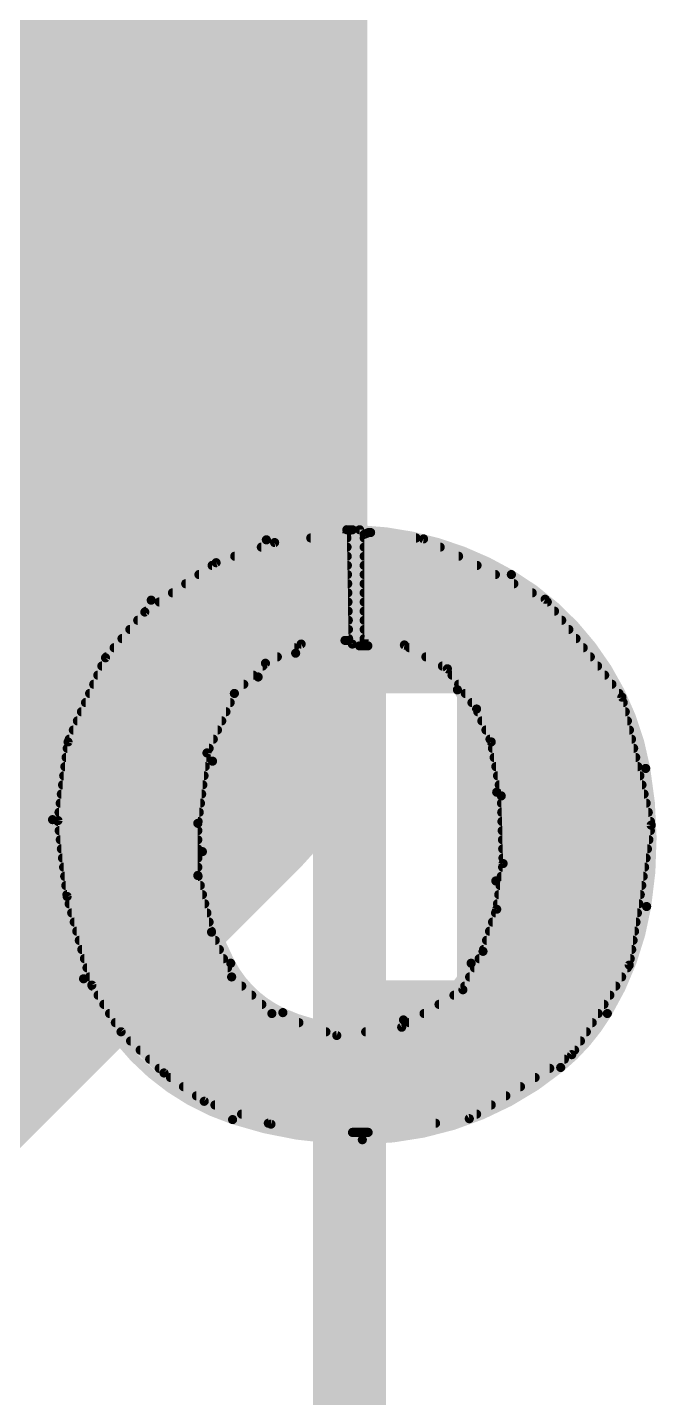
# Model space of a CAD drawing. Extents: x -9 to 98, y -32 to 31.
# Drawn here: x 6.768 to 8.516, y 3.632 to 7.438 of the extents above; entities that cross this region are included whole.
import ezdxf

# ---------------------------------------------------------------- set-up
doc = ezdxf.new("R2010")
doc.units = 0
for name, color, linetype in [('1', 12, 'CONTINUOUS'), ('21', 41, 'CONTINUOUS'), ('22', 40, 'CONTINUOUS'), ('51', 53, 'CONTINUOUS')]:
    doc.layers.add(name, color=color, linetype=linetype)

msp = doc.modelspace()

# ---------------------------------------------------------------- linework, layer by layer
at = {"layer": '1', "const_width": 1.27}
for points in [[(7.078, 10.668), (7.078, 5.554)], [(6.0908, 4.5668), (7.078, 5.554)]]:
    msp.add_lwpolyline(points, dxfattribs=at)
at = {"layer": '1', "const_width": 0.635}
for points in [[(7.3025, 5.3295, 1), (6.8535, 5.7785)], [(6.7605, 5.554, 1), (7.3955, 5.554)]]:
    msp.add_lwpolyline(points, format="xyb", dxfattribs=at)
at = {"layer": '21', "const_width": 0.2032}
for points in [[(6.0071, 6.9855), (6.7189, 6.9855)], [(0.663, 5.94), (7.663, 5.94)], [(7.663, 5.94), (7.663, -0.26)]]:
    msp.add_lwpolyline(points, dxfattribs=at)
at = {"layer": '21', "const_width": 0.1016}
for points in [[(6.7189, 6.9347, 1), (6.7189, 7.0363)], [(7.7138, 5.94, 1), (7.6122, 5.94)], [(7.663, 5.8892, 1), (7.663, 5.9908)]]:
    msp.add_lwpolyline(points, format="xyb", dxfattribs=at)
at = {"layer": '22'}
for points, const_width in [([(7.6556, 6.0427, 0.0624), (7.432, 6.0147)], 0.0254), ([(7.6556, 6.0491, 1), (7.6556, 6.0363)], 0.0127), ([(7.6556, 6.0364, 1), (7.6556, 6.049)], 0.0127), ([(7.6772, 6.0427, 1), (7.6645, 6.0427)], 0.0127), ([(7.6708, 6.0363, 1), (7.6708, 6.0491)], 0.0127), ([(8.1128, 5.9182, 0.1246), (7.6911, 6.0427)], 0.0254), ([(7.6913, 6.049, 1), (7.6909, 6.0364)], 0.0127), ([(7.6975, 6.0427, 1), (7.6848, 6.0427)], 0.0127), ([(7.432, 6.0147, 0.1172), (7.112, 5.8471)], 0.0254), ([(7.4304, 6.0209, 1), (7.4336, 6.0085)], 0.0127), ([(7.4336, 6.0085, 1), (7.4304, 6.0209)], 0.0127), ([(7.4541, 6.0134, 1), (7.4557, 6.0008)], 0.0127), ([(7.457, 6.0011, 1), (7.4528, 6.0131)], 0.0127), ([(7.5553, 6.0262, 1), (7.5553, 6.0134)], 0.0127), ([(7.6619, 6.0326, 1), (7.6493, 6.0324)], 0.0127), ([(7.6564, 6.0262, 1), (7.6548, 6.0388)], 0.0127), ([(7.6558, 6.0134, 1), (7.6558, 6.0262)], 0.0127), ([(7.7102, 6.03, 1), (7.6974, 6.03)], 0.0127), ([(7.7038, 6.0262, 1), (7.7038, 6.0134)], 0.0127), ([(7.7015, 6.0359, 1), (7.7061, 6.0241)], 0.0127), ([(7.7165, 6.0414, 1), (7.7165, 6.0286)], 0.0127), ([(7.7188, 6.0291, 1), (7.7142, 6.0409)], 0.0127), ([(7.7224, 6.0413, 1), (7.7208, 6.0287)], 0.0127), ([(7.7216, 6.0286, 1), (7.7216, 6.0414)], 0.0127), ([(7.8481, 6.0134, 1), (7.8481, 6.0262)], 0.0127), ([(7.8717, 6.023, 1), (7.8661, 6.0116)], 0.0127), ([(7.8681, 6.011, 1), (7.8697, 6.0236)], 0.0127), ([(7.3441, 5.9754, 1), (7.3441, 5.9627)], 0.0127), ([(7.418, 6.0008, 1), (7.418, 5.9881)], 0.0127), ([(7.6562, 5.9881, 1), (7.6562, 6.0008)], 0.0127), ([(7.6567, 5.9627, 1), (7.6567, 5.9754)], 0.0127), ([(7.7038, 6.0008, 1), (7.7038, 5.9881)], 0.0127), ([(7.7038, 5.9754, 1), (7.7038, 5.9627)], 0.0127), ([(7.915, 5.9881, 1), (7.915, 6.0008)], 0.0127), ([(7.9662, 5.9627, 1), (7.9662, 5.9754)], 0.0127), ([(7.2813, 5.95, 1), (7.2813, 5.9372)], 0.0127), ([(7.2902, 5.9572, 1), (7.2944, 5.9452)], 0.0127), ([(7.2959, 5.946, 1), (7.2887, 5.9564)], 0.0127), ([(7.6571, 5.9372, 1), (7.6571, 5.95)], 0.0127), ([(7.7038, 5.95, 1), (7.7038, 5.9372)], 0.0127), ([(8.0174, 5.9372, 1), (8.0174, 5.95)], 0.0127), ([(7.2079, 5.8992, 1), (7.2079, 5.8864)], 0.0127), ([(7.2446, 5.9246, 1), (7.2446, 5.9119)], 0.0127), ([(7.6575, 5.9119, 1), (7.6575, 5.9246)], 0.0127), ([(7.658, 5.8864, 1), (7.658, 5.8992)], 0.0127), ([(7.7038, 5.8992, 1), (7.7038, 5.8864)], 0.0127), ([(7.7038, 5.9246, 1), (7.7038, 5.9119)], 0.0127), ([(8.0685, 5.9119, 1), (8.0685, 5.9246)], 0.0127), ([(8.4861, 5.3797, 0.2183), (8.1128, 5.9182)], 0.0254), ([(8.116, 5.9237, 1), (8.1096, 5.9127)], 0.0127), ([(8.1096, 5.9127, 1), (8.116, 5.9237)], 0.0127), ([(8.1197, 5.8864, 1), (8.1197, 5.8992)], 0.0127), ([(7.1712, 5.8738, 1), (7.1712, 5.861)], 0.0127), ([(7.6584, 5.861, 1), (7.6584, 5.8738)], 0.0127), ([(7.7038, 5.8738, 1), (7.7038, 5.861)], 0.0127), ([(8.1708, 5.861, 1), (8.1708, 5.8738)], 0.0127), ([(8.2117, 5.8535, 1), (8.2017, 5.8457)], 0.0127), ([(8.2039, 5.8439, 1), (8.2095, 5.8553)], 0.0127), ([(7.112, 5.8471, 0.2195), (6.8377, 5.2375)], 0.0254), ([(7.0906, 5.8193, 1), (7.0978, 5.8089)], 0.0127), ([(7.099, 5.81, 1), (7.0894, 5.8182)], 0.0127), ([(7.0978, 5.823, 1), (7.0978, 5.8102)], 0.0127), ([(7.1078, 5.8519, 1), (7.1162, 5.8423)], 0.0127), ([(7.1162, 5.8423, 1), (7.1078, 5.8519)], 0.0127), ([(7.1345, 5.8484, 1), (7.1345, 5.8357)], 0.0127), ([(7.6588, 5.8357, 1), (7.6588, 5.8484)], 0.0127), ([(7.6592, 5.8102, 1), (7.6592, 5.823)], 0.0127), ([(7.7038, 5.823, 1), (7.7038, 5.8102)], 0.0127), ([(7.7038, 5.8484, 1), (7.7038, 5.8357)], 0.0127), ([(8.2127, 5.8357, 1), (8.2127, 5.8484)], 0.0127), ([(8.2326, 5.8102, 1), (8.2326, 5.823)], 0.0127), ([(7.0745, 5.7976, 1), (7.0745, 5.7848)], 0.0127), ([(7.6597, 5.7848, 1), (7.6597, 5.7976)], 0.0127), ([(7.7038, 5.7976, 1), (7.7038, 5.7848)], 0.0127), ([(8.2526, 5.7848, 1), (8.2526, 5.7976)], 0.0127), ([(7.0308, 5.7468, 1), (7.0308, 5.734)], 0.0127), ([(7.0527, 5.7722, 1), (7.0527, 5.7595)], 0.0127), ([(7.6505, 5.7417, 1), (7.6505, 5.729)], 0.0127), ([(7.651, 5.729, 1), (7.65, 5.7416)], 0.0127), ([(7.6601, 5.7595, 1), (7.6601, 5.7722)], 0.0127), ([(7.6605, 5.734, 1), (7.6605, 5.7468)], 0.0127), ([(7.6606, 5.729, 1), (7.6606, 5.7417)], 0.0127), ([(7.7038, 5.7468, 1), (7.7038, 5.734)], 0.0127), ([(7.7038, 5.7722, 1), (7.7038, 5.7595)], 0.0127), ([(7.7047, 5.7442, 1), (7.7029, 5.7316)], 0.0127), ([(8.2725, 5.7595, 1), (8.2725, 5.7722)], 0.0127), ([(8.2924, 5.734, 1), (8.2924, 5.7468)], 0.0127), ([(7.009, 5.7214, 1), (7.009, 5.7086)], 0.0127), ([(7.5133, 5.6998, 0.1209), (7.4092, 5.6337)], 0.0254), ([(7.6708, 5.7252, 0.0828), (7.5133, 5.6998)], 0.0254), ([(7.5113, 5.7058, 1), (7.5153, 5.6938)], 0.0127), ([(7.5097, 5.7086, 1), (7.5097, 5.7214)], 0.0127), ([(7.5153, 5.6938, 1), (7.5113, 5.7058)], 0.0127), ([(7.5281, 5.7315, 1), (7.5291, 5.7189)], 0.0127), ([(7.5316, 5.7196, 1), (7.5256, 5.7308)], 0.0127), ([(7.6543, 5.7352, 1), (7.6669, 5.7354)], 0.0127), ([(7.6645, 5.7252, 1), (7.6772, 5.7252)], 0.0127), ([(7.6708, 5.7189, 1), (7.6708, 5.7315)], 0.0127), ([(7.6911, 5.7265, 1), (7.6911, 5.7138)], 0.0127), ([(7.6848, 5.7201, 1), (7.6975, 5.7201)], 0.0127), ([(7.6974, 5.7379, 1), (7.7102, 5.7379)], 0.0127), ([(7.9629, 5.5982, 0.2316), (7.714, 5.7201)], 0.0254), ([(7.714, 5.7264, 1), (7.714, 5.7138)], 0.0127), ([(7.714, 5.7138, 1), (7.714, 5.7265)], 0.0127), ([(7.8187, 5.7282, 1), (7.8125, 5.717)], 0.0127), ([(7.8147, 5.7163, 1), (7.8165, 5.7289)], 0.0127), ([(7.8293, 5.7214, 1), (7.8293, 5.7086)], 0.0127), ([(8.3124, 5.7086, 1), (8.3124, 5.7214)], 0.0127), ([(6.9748, 5.6706, 1), (6.9748, 5.6578)], 0.0127), ([(6.9802, 5.6912, 1), (6.9898, 5.683)], 0.0127), ([(6.9908, 5.6845, 1), (6.9792, 5.6897)], 0.0127), ([(6.9872, 5.696, 1), (6.9872, 5.6833)], 0.0127), ([(7.4217, 5.6578, 1), (7.4217, 5.6706)], 0.0127), ([(7.4265, 5.6774, 1), (7.4325, 5.6662)], 0.0127), ([(7.4339, 5.6672, 1), (7.4251, 5.6764)], 0.0127), ([(7.4625, 5.6833, 1), (7.4625, 5.696)], 0.0127), ([(7.8753, 5.696, 1), (7.8753, 5.6833)], 0.0127), ([(7.9213, 5.6706, 1), (7.9213, 5.6578)], 0.0127), ([(8.3323, 5.6833, 1), (8.3323, 5.696)], 0.0127), ([(8.3523, 5.6578, 1), (8.3523, 5.6706)], 0.0127), ([(6.9635, 5.6452, 1), (6.9635, 5.6325)], 0.0127), ([(7.4092, 5.6337, 0.1342), (7.2822, 5.4)], 0.0254), ([(7.3955, 5.6325, 1), (7.3955, 5.6452)], 0.0127), ([(7.4046, 5.6381, 1), (7.4138, 5.6293)], 0.0127), ([(7.4138, 5.6293, 1), (7.4046, 5.6381)], 0.0127), ([(7.9401, 5.6603, 1), (7.9299, 5.6529)], 0.0127), ([(7.9319, 5.651, 1), (7.9381, 5.6622)], 0.0127), ([(7.9479, 5.6452, 1), (7.9479, 5.6325)], 0.0127), ([(8.3722, 5.6325, 1), (8.3722, 5.6452)], 0.0127), ([(6.9409, 5.5944, 1), (6.9409, 5.5816)], 0.0127), ([(6.9522, 5.6198, 1), (6.9522, 5.6071)], 0.0127), ([(7.3387, 5.5926, 1), (7.3475, 5.5834)], 0.0127), ([(7.3489, 5.5853, 1), (7.3373, 5.5907)], 0.0127), ([(7.3431, 5.5816, 1), (7.3431, 5.5944)], 0.0127), ([(7.3693, 5.6071, 1), (7.3693, 5.6198)], 0.0127), ([(8.0721, 5.3137, 0.1478), (7.9629, 5.5982)], 0.0254), ([(7.9679, 5.6021, 1), (7.9579, 5.5943)], 0.0127), ([(7.9579, 5.5943, 1), (7.9679, 5.6021)], 0.0127), ([(7.9664, 5.6198, 1), (7.9664, 5.6071)], 0.0127), ([(7.9848, 5.5944, 1), (7.9848, 5.5816)], 0.0127), ([(8.3922, 5.6071, 1), (8.3922, 5.6198)], 0.0127), ([(8.4121, 5.5816, 1), (8.4121, 5.5944)], 0.0127), ([(6.9295, 5.569, 1), (6.9295, 5.5563)], 0.0127), ([(7.3314, 5.5563, 1), (7.3314, 5.569)], 0.0127), ([(8.0033, 5.569, 1), (8.0033, 5.5563)], 0.0127), ([(8.022, 5.5474, 1), (8.0104, 5.5422)], 0.0127), ([(8.4263, 5.5792, 1), (8.4139, 5.5764)], 0.0127), ([(8.4151, 5.5739, 1), (8.4251, 5.5817)], 0.0127), ([(8.4236, 5.5563, 1), (8.4236, 5.569)], 0.0127), ([(6.9069, 5.5182, 1), (6.9069, 5.5054)], 0.0127), ([(6.9182, 5.5436, 1), (6.9182, 5.5309)], 0.0127), ([(7.3079, 5.5054, 1), (7.3079, 5.5182)], 0.0127), ([(7.3197, 5.5309, 1), (7.3197, 5.5436)], 0.0127), ([(8.0111, 5.5411, 1), (8.0213, 5.5485)], 0.0127), ([(8.0196, 5.5436, 1), (8.0196, 5.5309)], 0.0127), ([(8.0309, 5.5182, 1), (8.0309, 5.5054)], 0.0127), ([(8.4294, 5.5309, 1), (8.4294, 5.5436)], 0.0127), ([(8.4352, 5.5054, 1), (8.4352, 5.5182)], 0.0127), ([(6.8956, 5.4928, 1), (6.8956, 5.4801)], 0.0127), ([(7.2962, 5.4801, 1), (7.2962, 5.4928)], 0.0127), ([(8.0422, 5.4928, 1), (8.0422, 5.4801)], 0.0127), ([(8.441, 5.4801, 1), (8.441, 5.4928)], 0.0127), ([(6.8786, 5.442, 1), (6.8786, 5.4292)], 0.0127), ([(6.8872, 5.4526, 1), (6.8746, 5.4542)], 0.0127), ([(6.8751, 5.456, 1), (6.8867, 5.4508)], 0.0127), ([(6.8843, 5.4674, 1), (6.8843, 5.4546)], 0.0127), ([(7.2728, 5.4292, 1), (7.2728, 5.442)], 0.0127), ([(7.2845, 5.4546, 1), (7.2845, 5.4674)], 0.0127), ([(8.0535, 5.4674, 1), (8.0535, 5.4546)], 0.0127), ([(8.0631, 5.4546, 1), (8.0507, 5.4522)], 0.0127), ([(8.0511, 5.4508, 1), (8.0627, 5.456)], 0.0127), ([(8.0602, 5.442, 1), (8.0602, 5.4292)], 0.0127), ([(8.4468, 5.4546, 1), (8.4468, 5.4674)], 0.0127), ([(8.4526, 5.4292, 1), (8.4526, 5.442)], 0.0127), ([(6.8754, 5.4166, 1), (6.8754, 5.4039)], 0.0127), ([(7.2822, 5.4, 0.0602), (7.2542, 5.1486)], 0.0254), ([(7.2732, 5.4221, 1), (7.2606, 5.4237)], 0.0127), ([(7.2611, 5.4256, 1), (7.2727, 5.4202)], 0.0127), ([(7.2652, 5.4039, 1), (7.2652, 5.4166)], 0.0127), ([(7.276, 5.4015, 1), (7.2884, 5.3985)], 0.0127), ([(7.2884, 5.3985, 1), (7.276, 5.4015)], 0.0127), ([(8.0649, 5.4166, 1), (8.0649, 5.4039)], 0.0127), ([(8.4584, 5.4039, 1), (8.4584, 5.4166)], 0.0127), ([(6.8689, 5.3658, 1), (6.8689, 5.353)], 0.0127), ([(6.8721, 5.3912, 1), (6.8721, 5.3784)], 0.0127), ([(7.2587, 5.353, 1), (7.2587, 5.3658)], 0.0127), ([(7.262, 5.3784, 1), (7.262, 5.3912)], 0.0127), ([(8.0697, 5.3912, 1), (8.0697, 5.3784)], 0.0127), ([(8.0744, 5.3658, 1), (8.0744, 5.353)], 0.0127), ([(8.4642, 5.3784, 1), (8.4642, 5.3912)], 0.0127), ([(8.47, 5.353, 1), (8.47, 5.3658)], 0.0127), ([(8.4887, 4.9962, 0.0851), (8.4861, 5.3797)], 0.0254), ([(8.4924, 5.3808, 1), (8.4798, 5.3786)], 0.0127), ([(8.4798, 5.3786, 1), (8.4924, 5.3808)], 0.0127), ([(6.8656, 5.3404, 1), (6.8656, 5.3277)], 0.0127), ([(7.2554, 5.3277, 1), (7.2554, 5.3404)], 0.0127), ([(8.0791, 5.3404, 1), (8.0791, 5.3277)], 0.0127), ([(8.4758, 5.3277, 1), (8.4758, 5.3404)], 0.0127), ([(6.8591, 5.2896, 1), (6.8591, 5.2768)], 0.0127), ([(6.8623, 5.315, 1), (6.8623, 5.3022)], 0.0127), ([(7.2488, 5.2768, 1), (7.2488, 5.2896)], 0.0127), ([(7.2521, 5.3022, 1), (7.2521, 5.315)], 0.0127), ([(8.0696, 5.0673, 0.0416), (8.0721, 5.3137)], 0.0254), ([(8.0784, 5.3142, 1), (8.0658, 5.3132)], 0.0127), ([(8.0658, 5.3132, 1), (8.0784, 5.3142)], 0.0127), ([(8.0838, 5.315, 1), (8.0838, 5.3022)], 0.0127), ([(8.0911, 5.3037, 1), (8.0785, 5.3033)], 0.0127), ([(8.0786, 5.3023, 1), (8.091, 5.3047)], 0.0127), ([(8.0854, 5.2896, 1), (8.0854, 5.2768)], 0.0127), ([(8.4816, 5.3022, 1), (8.4816, 5.315)], 0.0127), ([(8.4875, 5.2768, 1), (8.4875, 5.2896)], 0.0127), ([(6.8558, 5.2642, 1), (6.8558, 5.2515)], 0.0127), ([(7.2455, 5.2515, 1), (7.2455, 5.2642)], 0.0127), ([(8.086, 5.2642, 1), (8.086, 5.2515)], 0.0127), ([(8.4933, 5.2515, 1), (8.4933, 5.2642)], 0.0127), ([(6.8377, 5.2375, 0.092), (6.924, 4.7955)], 0.0254), ([(6.844, 5.2376, 1), (6.8314, 5.2374)], 0.0127), ([(6.8314, 5.2374, 1), (6.844, 5.2376)], 0.0127), ([(6.8592, 5.2357, 1), (6.8466, 5.2341)], 0.0127), ([(6.8466, 5.2357, 1), (6.8592, 5.2341)], 0.0127), ([(6.8532, 5.2388, 1), (6.8532, 5.226)], 0.0127), ([(6.8563, 5.2134, 1), (6.8563, 5.2006)], 0.0127), ([(7.2479, 5.2273, 1), (7.2351, 5.2273)], 0.0127), ([(7.2352, 5.2281, 1), (7.2478, 5.2265)], 0.0127), ([(7.2415, 5.2006, 1), (7.2415, 5.2134)], 0.0127), ([(7.2422, 5.226, 1), (7.2422, 5.2388)], 0.0127), ([(8.0867, 5.2388, 1), (8.0867, 5.226)], 0.0127), ([(8.0874, 5.2134, 1), (8.0874, 5.2006)], 0.0127), ([(8.5077, 5.2212, 1), (8.4951, 5.2232)], 0.0127), ([(8.4952, 5.2208, 1), (8.5076, 5.2236)], 0.0127), ([(8.499, 5.2006, 1), (8.499, 5.2134)], 0.0127), ([(8.4991, 5.226, 1), (8.4991, 5.2388)], 0.0127), ([(6.8593, 5.188, 1), (6.8593, 5.1753)], 0.0127), ([(7.2415, 5.1753, 1), (7.2415, 5.188)], 0.0127), ([(8.0881, 5.188, 1), (8.0881, 5.1753)], 0.0127), ([(8.495, 5.1753, 1), (8.495, 5.188)], 0.0127), ([(6.8624, 5.1626, 1), (6.8624, 5.1498)], 0.0127), ([(6.8654, 5.1372, 1), (6.8654, 5.1244)], 0.0127), ([(7.2415, 5.1498, 1), (7.2415, 5.1626)], 0.0127), ([(7.2415, 5.1244, 1), (7.2415, 5.1372)], 0.0127), ([(7.2542, 5.1486, 0.1204), (7.333, 4.8387)], 0.0254), ([(7.2605, 5.1487, 1), (7.2479, 5.1485)], 0.0127), ([(7.2479, 5.1485, 1), (7.2605, 5.1487)], 0.0127), ([(8.0888, 5.1626, 1), (8.0888, 5.1498)], 0.0127), ([(8.0895, 5.1372, 1), (8.0895, 5.1244)], 0.0127), ([(8.487, 5.1244, 1), (8.487, 5.1372)], 0.0127), ([(8.491, 5.1498, 1), (8.491, 5.1626)], 0.0127), ([(6.8685, 5.1118, 1), (6.8685, 5.0991)], 0.0127), ([(7.2415, 5.0991, 1), (7.2415, 5.1118)], 0.0127), ([(8.0885, 5.1118, 1), (8.0885, 5.0991)], 0.0127), ([(8.0962, 5.1147, 1), (8.0836, 5.1165)], 0.0127), ([(8.0836, 5.1154, 1), (8.0962, 5.1158)], 0.0127), ([(8.4831, 5.0991, 1), (8.4831, 5.1118)], 0.0127), ([(6.8716, 5.0864, 1), (6.8716, 5.0736)], 0.0127), ([(6.8746, 5.061, 1), (6.8746, 5.0483)], 0.0127), ([(7.2477, 5.084, 1), (7.2353, 5.081)], 0.0127), ([(7.2351, 5.0825, 1), (7.2479, 5.0825)], 0.0127), ([(7.2421, 5.0736, 1), (7.2421, 5.0864)], 0.0127), ([(7.2483, 5.0483, 1), (7.2483, 5.061)], 0.0127), ([(8.001, 4.8387, 0.0995), (8.0696, 5.0673)], 0.0254), ([(8.0633, 5.0679, 1), (8.0759, 5.0667)], 0.0127), ([(8.0759, 5.0667, 1), (8.0633, 5.0679)], 0.0127), ([(8.0814, 5.061, 1), (8.0814, 5.0483)], 0.0127), ([(8.0849, 5.0864, 1), (8.0849, 5.0736)], 0.0127), ([(8.4751, 5.0483, 1), (8.4751, 5.061)], 0.0127), ([(8.4791, 5.0736, 1), (8.4791, 5.0864)], 0.0127), ([(6.8777, 5.0356, 1), (6.8777, 5.0229)], 0.0127), ([(6.8844, 5.0258, 1), (6.8722, 5.0224)], 0.0127), ([(6.872, 5.0233, 1), (6.8846, 5.0249)], 0.0127), ([(7.2544, 5.0229, 1), (7.2544, 5.0356)], 0.0127), ([(8.0778, 5.0356, 1), (8.0778, 5.0229)], 0.0127), ([(8.4711, 5.0229, 1), (8.4711, 5.0356)], 0.0127), ([(6.884, 5.0102, 1), (6.884, 4.9974)], 0.0127), ([(6.891, 4.9848, 1), (6.891, 4.9721)], 0.0127), ([(7.2606, 4.9974, 1), (7.2606, 5.0102)], 0.0127), ([(7.2667, 4.9721, 1), (7.2667, 4.9848)], 0.0127), ([(8.0688, 4.9848, 1), (8.0688, 4.9721)], 0.0127), ([(8.0658, 4.9895, 1), (8.0784, 4.9877)], 0.0127), ([(8.0781, 4.9866, 1), (8.0661, 4.9906)], 0.0127), ([(8.0742, 5.0102, 1), (8.0742, 4.9974)], 0.0127), ([(8.3795, 4.699, 0.0949), (8.4887, 4.9962)], 0.0254), ([(8.4631, 4.9721, 1), (8.4631, 4.9848)], 0.0127), ([(8.4671, 4.9974, 1), (8.4671, 5.0102)], 0.0127), ([(8.4824, 4.9972, 1), (8.495, 4.9952)], 0.0127), ([(8.495, 4.9952, 1), (8.4824, 4.9972)], 0.0127), ([(6.8981, 4.9594, 1), (6.8981, 4.9466)], 0.0127), ([(7.2728, 4.9466, 1), (7.2728, 4.9594)], 0.0127), ([(8.0605, 4.9594, 1), (8.0605, 4.9466)], 0.0127), ([(8.4591, 4.9466, 1), (8.4591, 4.9594)], 0.0127), ([(6.9052, 4.934, 1), (6.9052, 4.9212)], 0.0127), ([(6.9122, 4.9086, 1), (6.9122, 4.8959)], 0.0127), ([(7.2854, 4.9277, 1), (7.2738, 4.9225)], 0.0127), ([(7.2734, 4.9236, 1), (7.2858, 4.9266)], 0.0127), ([(7.279, 4.9212, 1), (7.279, 4.934)], 0.0127), ([(7.2899, 4.8959, 1), (7.2899, 4.9086)], 0.0127), ([(8.0439, 4.9086, 1), (8.0439, 4.8959)], 0.0127), ([(8.0522, 4.934, 1), (8.0522, 4.9212)], 0.0127), ([(8.4512, 4.8959, 1), (8.4512, 4.9086)], 0.0127), ([(8.4552, 4.9212, 1), (8.4552, 4.934)], 0.0127), ([(6.9193, 4.8832, 1), (6.9193, 4.8704)], 0.0127), ([(7.3013, 4.8704, 1), (7.3013, 4.8832)], 0.0127), ([(8.028, 4.8737, 1), (8.04, 4.8697)], 0.0127), ([(8.0396, 4.8688, 1), (8.0284, 4.8746)], 0.0127), ([(8.0357, 4.8832, 1), (8.0357, 4.8704)], 0.0127), ([(8.4472, 4.8704, 1), (8.4472, 4.8832)], 0.0127), ([(6.9264, 4.8578, 1), (6.9264, 4.845)], 0.0127), ([(6.9335, 4.8324, 1), (6.9335, 4.8197)], 0.0127), ([(7.3127, 4.845, 1), (7.3127, 4.8578)], 0.0127), ([(7.3241, 4.8197, 1), (7.3241, 4.8324)], 0.0127), ([(7.333, 4.8387, 0.1633), (7.4778, 4.7015)], 0.0254), ([(7.3386, 4.8417, 1), (7.3274, 4.8357)], 0.0127), ([(7.3274, 4.8357, 1), (7.3386, 4.8417)], 0.0127), ([(7.813, 4.6812, 0.1942), (8.001, 4.8387)], 0.0254), ([(7.9954, 4.8417, 1), (8.0066, 4.8357)], 0.0127), ([(8.0066, 4.8357, 1), (7.9954, 4.8417)], 0.0127), ([(8.0101, 4.8324, 1), (8.0101, 4.8197)], 0.0127), ([(8.0234, 4.8578, 1), (8.0234, 4.845)], 0.0127), ([(8.4341, 4.8346, 1), (8.4467, 4.8326)], 0.0127), ([(8.4457, 4.8302, 1), (8.4351, 4.837)], 0.0127), ([(8.4355, 4.8197, 1), (8.4355, 4.8324)], 0.0127), ([(8.4432, 4.845, 1), (8.4432, 4.8578)], 0.0127), ([(6.924, 4.7955, 0.2224), (7.3381, 4.4044)], 0.0254), ([(6.9299, 4.7978, 1), (6.9181, 4.7932)], 0.0127), ([(6.9181, 4.7932, 1), (6.9299, 4.7978)], 0.0127), ([(6.9405, 4.807, 1), (6.9405, 4.7942)], 0.0127), ([(7.3398, 4.8053, 1), (7.3312, 4.7959)], 0.0127), ([(7.3297, 4.798, 1), (7.3413, 4.8032)], 0.0127), ([(7.3355, 4.7942, 1), (7.3355, 4.807)], 0.0127), ([(7.9968, 4.807, 1), (7.9968, 4.7942)], 0.0127), ([(8.4192, 4.7942, 1), (8.4192, 4.807)], 0.0127), ([(6.9523, 4.7811, 1), (6.9415, 4.7743)], 0.0127), ([(6.9408, 4.776, 1), (6.953, 4.7794)], 0.0127), ([(6.9485, 4.7816, 1), (6.9485, 4.7688)], 0.0127), ([(6.9644, 4.7562, 1), (6.9644, 4.7435)], 0.0127), ([(7.3635, 4.7688, 1), (7.3635, 4.7816)], 0.0127), ([(7.3914, 4.7435, 1), (7.3914, 4.7562)], 0.0127), ([(7.9533, 4.7562, 1), (7.9533, 4.7435)], 0.0127), ([(7.9725, 4.7679, 1), (7.9837, 4.7621)], 0.0127), ([(7.9814, 4.7596, 1), (7.9748, 4.7704)], 0.0127), ([(7.9834, 4.7816, 1), (7.9834, 4.7688)], 0.0127), ([(8.3865, 4.7435, 1), (8.3865, 4.7562)], 0.0127), ([(8.4029, 4.7688, 1), (8.4029, 4.7816)], 0.0127), ([(6.9804, 4.7308, 1), (6.9804, 4.718)], 0.0127), ([(7.4194, 4.718, 1), (7.4194, 4.7308)], 0.0127), ([(7.9118, 4.7308, 1), (7.9118, 4.718)], 0.0127), ([(8.3702, 4.718, 1), (8.3702, 4.7308)], 0.0127), ([(6.9963, 4.7054, 1), (6.9963, 4.6926)], 0.0127), ([(7.0123, 4.68, 1), (7.0123, 4.6673)], 0.0127), ([(7.4493, 4.705, 1), (7.4453, 4.693)], 0.0127), ([(7.443, 4.6943, 1), (7.4516, 4.7037)], 0.0127), ([(7.4473, 4.6926, 1), (7.4473, 4.7054)], 0.0127), ([(7.4778, 4.7015, 0.1897), (7.813, 4.6812)], 0.0254), ([(7.4805, 4.7073, 1), (7.4751, 4.6957)], 0.0127), ([(7.4751, 4.6957, 1), (7.4805, 4.7073)], 0.0127), ([(7.5224, 4.6673, 1), (7.5224, 4.68)], 0.0127), ([(7.811, 4.6872, 1), (7.815, 4.6752)], 0.0127), ([(7.815, 4.6752, 1), (7.811, 4.6872)], 0.0127), ([(7.8288, 4.68, 1), (7.8288, 4.6673)], 0.0127), ([(7.8703, 4.7054, 1), (7.8703, 4.6926)], 0.0127), ([(8.2499, 4.5491, 0.0859), (8.3795, 4.699)], 0.0254), ([(8.3375, 4.6673, 1), (8.3375, 4.68)], 0.0127), ([(8.3539, 4.6926, 1), (8.3539, 4.7054)], 0.0127), ([(8.3741, 4.7023, 1), (8.3849, 4.6957)], 0.0127), ([(8.3849, 4.6957, 1), (8.3741, 4.7023)], 0.0127), ([(7.0282, 4.6546, 1), (7.0282, 4.6418)], 0.0127), ([(7.0326, 4.6528, 1), (7.0238, 4.6436)], 0.0127), ([(7.0228, 4.6448, 1), (7.0336, 4.6516)], 0.0127), ([(7.5975, 4.6418, 1), (7.5975, 4.6546)], 0.0127), ([(7.6268, 4.6443, 1), (7.6284, 4.6317)], 0.0127), ([(7.6256, 4.632, 1), (7.6296, 4.644)], 0.0127), ([(7.708, 4.6546, 1), (7.708, 4.6418)], 0.0127), ([(7.8047, 4.6663, 1), (7.8113, 4.6555)], 0.0127), ([(7.8088, 4.6546, 1), (7.8072, 4.6672)], 0.0127), ([(8.3212, 4.6418, 1), (8.3212, 4.6546)], 0.0127), ([(7.0547, 4.6292, 1), (7.0547, 4.6164)], 0.0127), ([(7.0813, 4.6038, 1), (7.0813, 4.5911)], 0.0127), ([(8.2886, 4.5911, 1), (8.2886, 4.6038)], 0.0127), ([(8.3049, 4.6164, 1), (8.3049, 4.6292)], 0.0127), ([(7.1078, 4.5784, 1), (7.1078, 4.5656)], 0.0127), ([(8.2601, 4.5656, 1), (8.2601, 4.5784)], 0.0127), ([(8.2751, 4.5881, 1), (8.2857, 4.5813)], 0.0127), ([(8.2838, 4.5793, 1), (8.277, 4.5901)], 0.0127), ([(7.1343, 4.553, 1), (7.1343, 4.5403)], 0.0127), ([(7.1513, 4.5391, 1), (7.1439, 4.5287)], 0.0127), ([(7.1432, 4.5293, 1), (7.152, 4.5385)], 0.0127), ([(7.1656, 4.5276, 1), (7.1656, 4.5149)], 0.0127), ([(7.6987, 4.3485, 0.1703), (8.2499, 4.5491)], 0.0254), ([(8.1788, 4.5149, 1), (8.1788, 4.5276)], 0.0127), ([(8.2194, 4.5403, 1), (8.2194, 4.553)], 0.0127), ([(8.2459, 4.554, 1), (8.2539, 4.5442)], 0.0127), ([(8.2539, 4.5442, 1), (8.2459, 4.554)], 0.0127), ([(7.2017, 4.5022, 1), (7.2017, 4.4894)], 0.0127), ([(8.1381, 4.4894, 1), (8.1381, 4.5022)], 0.0127), ([(7.2377, 4.4768, 1), (7.2377, 4.4641)], 0.0127), ([(7.2614, 4.4612, 1), (7.2572, 4.4492)], 0.0127), ([(7.2556, 4.45, 1), (7.263, 4.4604)], 0.0127), ([(7.2891, 4.4514, 1), (7.2891, 4.4386)], 0.0127), ([(8.0569, 4.4386, 1), (8.0569, 4.4514)], 0.0127), ([(8.0975, 4.4641, 1), (8.0975, 4.4768)], 0.0127), ([(7.3381, 4.4044, 0.083), (7.6987, 4.3485)], 0.0254), ([(7.3401, 4.4104, 1), (7.3361, 4.3984)], 0.0127), ([(7.3361, 4.3984, 1), (7.3401, 4.4104)], 0.0127), ([(7.3632, 4.426, 1), (7.3632, 4.4132)], 0.0127), ([(7.9925, 4.4123, 1), (7.9993, 4.4015)], 0.0127), ([(7.9968, 4.4006, 1), (7.995, 4.4132)], 0.0127), ([(8.0162, 4.4132, 1), (8.0162, 4.426)], 0.0127), ([(7.4374, 4.4006, 1), (7.4374, 4.3879)], 0.0127), ([(7.4453, 4.398, 1), (7.4441, 4.3854)], 0.0127), ([(7.4426, 4.3857, 1), (7.4468, 4.3977)], 0.0127), ([(7.6714, 4.3752, 1), (7.6714, 4.3624)], 0.0127), ([(7.6953, 4.3726, 1), (7.6971, 4.36)], 0.0127), ([(7.6956, 4.36, 1), (7.6968, 4.3726)], 0.0127), ([(7.7147, 4.3624, 1), (7.7147, 4.3752)], 0.0127), ([(7.9022, 4.3879, 1), (7.9022, 4.4006)], 0.0127), ([(7.6986, 4.3548, 1), (7.6988, 4.3422)], 0.0127), ([(7.6988, 4.3422, 1), (7.6986, 4.3548)], 0.0127)]:
    msp.add_lwpolyline(points, format="xyb", dxfattribs=dict(at, const_width=const_width))
at = {"layer": '22', "const_width": 0.0254}
for points in [[(7.6708, 6.0427), (7.6556, 6.0427)], [(7.6708, 5.7252), (7.6708, 6.0427)], [(7.6911, 6.0427), (7.6911, 5.7201)], [(7.4549, 6.0071), (7.2923, 5.9512)], [(7.6556, 6.0325), (7.4549, 6.0071)], [(7.5553, 6.0198), (7.6558, 6.0198)], [(7.6606, 5.7353), (7.6556, 6.0325)], [(7.7165, 6.035), (7.7038, 6.03)], [(7.7038, 6.03), (7.7038, 5.7379)], [(7.7038, 6.0198), (7.8481, 6.0198)], [(7.7216, 6.035), (7.7165, 6.035)], [(7.8689, 6.0173), (7.7216, 6.035)], [(8.2067, 5.8496), (7.8689, 6.0173)], [(7.3441, 5.969), (7.6567, 5.969)], [(7.418, 5.9944), (7.6562, 5.9944)], [(7.7038, 5.9944), (7.915, 5.9944)], [(7.7038, 5.969), (7.9662, 5.969)], [(7.2923, 5.9512), (7.0942, 5.8141)], [(7.2813, 5.9436), (7.6571, 5.9436)], [(7.7038, 5.9436), (8.0174, 5.9436)], [(7.2079, 5.8928), (7.658, 5.8928)], [(7.2446, 5.9182), (7.6575, 5.9182)], [(7.7038, 5.9182), (8.0685, 5.9182)], [(7.7038, 5.8928), (8.1197, 5.8928)], [(7.1712, 5.8674), (7.6584, 5.8674)], [(7.7038, 5.8674), (8.1708, 5.8674)], [(8.4201, 5.5778), (8.2067, 5.8496)], [(7.0942, 5.8141), (6.985, 5.6871)], [(7.0978, 5.8166), (7.6592, 5.8166)], [(7.1345, 5.842), (7.6588, 5.842)], [(7.7038, 5.842), (8.2127, 5.842)], [(7.7038, 5.8166), (8.2326, 5.8166)], [(7.0745, 5.7912), (7.6597, 5.7912)], [(7.7038, 5.7912), (8.2526, 5.7912)], [(7.0308, 5.7404), (7.6605, 5.7404)], [(7.0527, 5.7658), (7.6601, 5.7658)], [(7.5286, 5.7252), (7.6505, 5.7353)], [(7.6505, 5.7353), (7.6606, 5.7353)], [(7.7038, 5.7658), (8.2725, 5.7658)], [(7.7038, 5.7404), (8.2924, 5.7404)], [(7.7038, 5.7379), (7.8156, 5.7226)], [(7.009, 5.715), (7.5097, 5.715)], [(7.4295, 5.6718), (7.5286, 5.7252)], [(7.6911, 5.7201), (7.714, 5.7201)], [(7.8156, 5.7226), (7.935, 5.6566)], [(7.8293, 5.715), (8.3124, 5.715)], [(6.985, 5.6871), (6.8809, 5.4534)], [(6.9748, 5.6642), (7.4217, 5.6642)], [(6.9872, 5.6896), (7.4625, 5.6896)], [(7.3431, 5.588), (7.4295, 5.6718)], [(7.8753, 5.6896), (8.3323, 5.6896)], [(7.9213, 5.6642), (8.3523, 5.6642)], [(6.9635, 5.6388), (7.3955, 5.6388)], [(7.935, 5.6566), (8.0162, 5.5448)], [(7.9479, 5.6388), (8.3722, 5.6388)], [(6.9409, 5.588), (7.3431, 5.588)], [(6.9522, 5.6134), (7.3693, 5.6134)], [(7.2669, 5.4229), (7.3431, 5.588)], [(7.9664, 5.6134), (8.3922, 5.6134)], [(7.9848, 5.588), (8.4121, 5.588)], [(6.9295, 5.5626), (7.3314, 5.5626)], [(8.0033, 5.5626), (8.4236, 5.5626)], [(8.0162, 5.5448), (8.0569, 5.4534)], [(8.5014, 5.2222), (8.4201, 5.5778)], [(6.9069, 5.5118), (7.3079, 5.5118)], [(6.9182, 5.5372), (7.3197, 5.5372)], [(8.0196, 5.5372), (8.4294, 5.5372)], [(8.0309, 5.5118), (8.4352, 5.5118)], [(6.8956, 5.4864), (7.2962, 5.4864)], [(8.0422, 5.4864), (8.441, 5.4864)], [(6.8809, 5.4534), (6.8529, 5.2349)], [(6.8786, 5.4356), (7.2728, 5.4356)], [(6.8843, 5.461), (7.2845, 5.461)], [(8.0535, 5.461), (8.4468, 5.461)], [(8.0569, 5.4534), (8.0848, 5.3035)], [(8.0602, 5.4356), (8.4526, 5.4356)], [(6.8754, 5.4102), (7.2652, 5.4102)], [(7.2415, 5.2273), (7.2669, 5.4229)], [(8.0649, 5.4102), (8.4584, 5.4102)], [(6.8689, 5.3594), (7.2587, 5.3594)], [(6.8721, 5.3848), (7.262, 5.3848)], [(8.0697, 5.3848), (8.4642, 5.3848)], [(8.0744, 5.3594), (8.47, 5.3594)], [(6.8656, 5.334), (7.2554, 5.334)], [(8.0791, 5.334), (8.4758, 5.334)], [(6.8591, 5.2832), (7.2488, 5.2832)], [(6.8623, 5.3086), (7.2521, 5.3086)], [(8.0838, 5.3086), (8.4816, 5.3086)], [(8.0848, 5.3035), (8.0899, 5.1156)], [(8.0854, 5.2832), (8.4875, 5.2832)], [(6.8558, 5.2578), (7.2455, 5.2578)], [(8.086, 5.2578), (8.4933, 5.2578)], [(6.8529, 5.2349), (6.8783, 5.0241)], [(6.8532, 5.2324), (7.2422, 5.2324)], [(6.8563, 5.207), (7.2415, 5.207)], [(7.2415, 5.0825), (7.2415, 5.2273)], [(8.0867, 5.2324), (8.4991, 5.2324)], [(8.0874, 5.207), (8.499, 5.207)], [(8.4404, 4.8336), (8.5014, 5.2222)], [(6.8593, 5.1816), (7.2415, 5.1816)], [(8.0881, 5.1816), (8.495, 5.1816)], [(6.8624, 5.1562), (7.2415, 5.1562)], [(6.8654, 5.1308), (7.2415, 5.1308)], [(8.0888, 5.1562), (8.491, 5.1562)], [(8.0895, 5.1308), (8.487, 5.1308)], [(6.8685, 5.1054), (7.2415, 5.1054)], [(8.0899, 5.1156), (8.0721, 4.9886)], [(8.0885, 5.1054), (8.4831, 5.1054)], [(6.8716, 5.08), (7.2421, 5.08)], [(6.8746, 5.0546), (7.2483, 5.0546)], [(7.2796, 4.9251), (7.2415, 5.0825)], [(8.0814, 5.0546), (8.4751, 5.0546)], [(8.0849, 5.08), (8.4791, 5.08)], [(6.8777, 5.0292), (7.2544, 5.0292)], [(6.8783, 5.0241), (6.9469, 4.7777)], [(8.0778, 5.0292), (8.4711, 5.0292)], [(6.884, 5.0038), (7.2606, 5.0038)], [(6.891, 4.9784), (7.2667, 4.9784)], [(8.0721, 4.9886), (8.034, 4.8717)], [(8.0688, 4.9784), (8.4631, 4.9784)], [(8.0742, 5.0038), (8.4671, 5.0038)], [(6.8981, 4.953), (7.2728, 4.953)], [(8.0605, 4.953), (8.4591, 4.953)], [(6.9052, 4.9276), (7.279, 4.9276)], [(6.9122, 4.9022), (7.2899, 4.9022)], [(7.3355, 4.8006), (7.2796, 4.9251)], [(8.0439, 4.9022), (8.4512, 4.9022)], [(8.0522, 4.9276), (8.4552, 4.9276)], [(6.9193, 4.8768), (7.3013, 4.8768)], [(8.034, 4.8717), (7.9781, 4.765)], [(8.0357, 4.8768), (8.4472, 4.8768)], [(6.9264, 4.8514), (7.3127, 4.8514)], [(6.9335, 4.826), (7.3241, 4.826)], [(8.0101, 4.826), (8.4355, 4.826)], [(8.0234, 4.8514), (8.4432, 4.8514)], [(8.2804, 4.5847), (8.4404, 4.8336)], [(6.9405, 4.8006), (7.3355, 4.8006)], [(7.4473, 4.699), (7.3355, 4.8006)], [(7.9968, 4.8006), (8.4192, 4.8006)], [(6.9469, 4.7777), (7.0282, 4.6482)], [(6.9485, 4.7752), (7.3635, 4.7752)], [(6.9644, 4.7498), (7.3914, 4.7498)], [(7.9781, 4.765), (7.808, 4.6609)], [(7.9533, 4.7498), (8.3865, 4.7498)], [(7.9834, 4.7752), (8.4029, 4.7752)], [(6.9804, 4.7244), (7.4194, 4.7244)], [(7.9118, 4.7244), (8.3702, 4.7244)], [(6.9963, 4.699), (7.4473, 4.699)], [(7.0123, 4.6736), (7.5224, 4.6736)], [(7.6276, 4.638), (7.4473, 4.699)], [(7.8288, 4.6736), (8.3375, 4.6736)], [(7.8703, 4.699), (8.3539, 4.699)], [(7.0282, 4.6482), (7.1476, 4.5339)], [(7.0282, 4.6482), (7.5975, 4.6482)], [(7.808, 4.6609), (7.6276, 4.638)], [(7.708, 4.6482), (8.3212, 4.6482)], [(7.0547, 4.6228), (8.3049, 4.6228)], [(7.0813, 4.5974), (8.2886, 4.5974)], [(7.1078, 4.572), (8.2601, 4.572)], [(7.9959, 4.4069), (8.2804, 4.5847)], [(7.1343, 4.5466), (8.2194, 4.5466)], [(7.1476, 4.5339), (7.2593, 4.4552)], [(7.1656, 4.5212), (8.1788, 4.5212)], [(7.2017, 4.4958), (8.1381, 4.4958)], [(7.2377, 4.4704), (8.0975, 4.4704)], [(7.2593, 4.4552), (7.4447, 4.3917)], [(7.2891, 4.445), (8.0569, 4.445)], [(7.3632, 4.4196), (8.0162, 4.4196)], [(7.6962, 4.3663), (7.9959, 4.4069)], [(7.4374, 4.3942), (7.9022, 4.3942)], [(7.4447, 4.3917), (7.6962, 4.3663)], [(7.6714, 4.3688), (7.7147, 4.3688)]]:
    msp.add_lwpolyline(points, dxfattribs=at)
at = {"layer": '51', "const_width": 0.2032}
for points in [[(7.663, 5.69), (8.063, 5.69)], [(8.063, 5.69), (8.063, 4.69)], [(8.063, 4.69), (7.663, 4.69)]]:
    msp.add_lwpolyline(points, dxfattribs=at)
at = {"layer": '51', "const_width": 0.1016}
for points in [[(7.663, 5.7408, 1), (7.663, 5.6392)], [(8.1138, 5.69, 1), (8.0122, 5.69)], [(8.063, 5.6392, 1), (8.063, 5.7408)], [(7.663, 4.7408, 1), (7.663, 4.6392)], [(8.063, 4.6392, 1), (8.063, 4.7408)], [(8.0122, 4.69, 1), (8.1138, 4.69)]]:
    msp.add_lwpolyline(points, format="xyb", dxfattribs=at)

doc.saveas('drawing.dxf')
